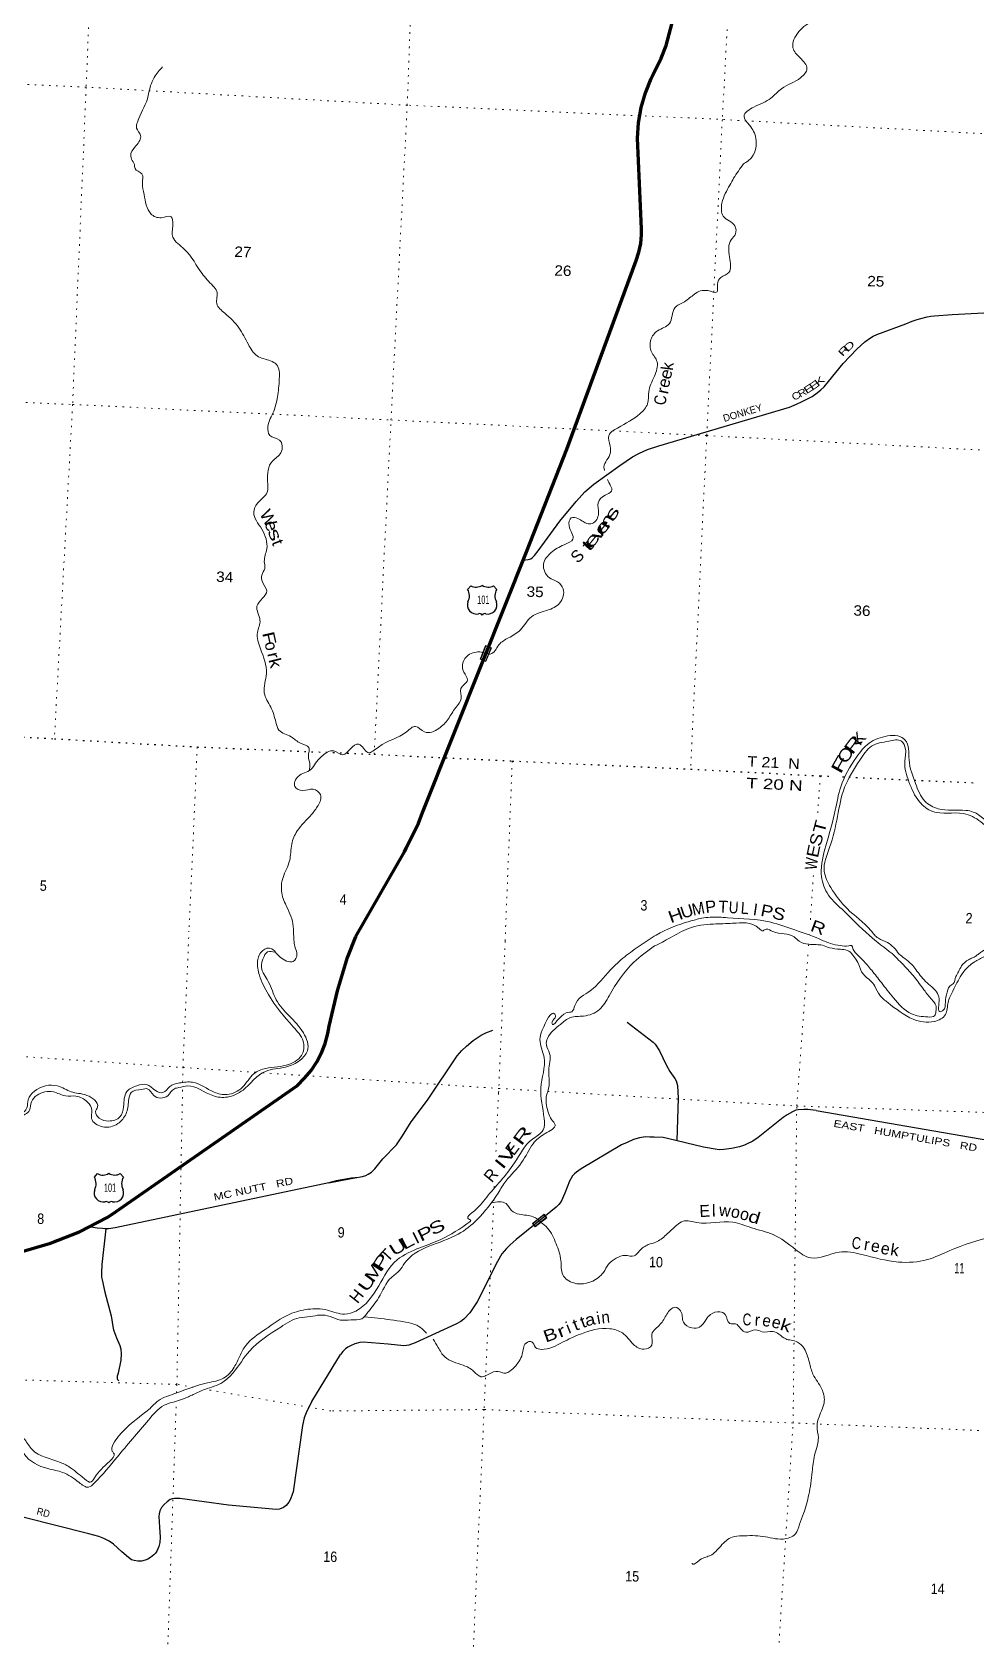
# Model space of a CAD drawing. Header units: feet. Extents: x -751810 to -497223, y -177792 to 12311.
# Drawn here: x -736093 to -720252, y -91709 to -64739 of the extents above; entities that cross this region are included whole.
import ezdxf
from ezdxf.enums import TextEntityAlignment as Align

# ---------------------------------------------------------------- set-up
doc = ezdxf.new("R2010")
doc.units = ezdxf.units.FT
doc.header["$LTSCALE"] = 80
doc.linetypes.add('DOTTED', pattern=[1.5, 0.3, -1.2])
for name, color, linetype, lineweight in [('16', 7, 'Continuous', 25), ('20', 7, 'Continuous', 70), ('29', 7, 'Continuous', 25), ('31', 7, 'Continuous', 13), ('39', 7, 'Continuous', 13), ('57', 7, 'Continuous', 13), ('6', 7, 'DOTTED', 25), ('7', 7, 'DOTTED', 13)]:
    doc.layers.add(name, color=color, linetype=linetype, lineweight=lineweight)
doc.layers.add('30', color=7, linetype='Continuous')
doc.layers.add('41', color=7, linetype='Continuous')

msp = doc.modelspace()

# ---------------------------------------------------------------- linework, layer by layer
at = {"layer": '16'}
for p, q in [((-728782.38, -74089.15), (-728731.07, -74030.39)), ((-728539.31, -74024.42), (-728539.59, -74024.62)), ((-728347.22, -74030.3), (-728295.83, -74089.15)), ((-735048.45, -83957.75), (-734997.14, -83898.99)), ((-734805.38, -83893.02), (-734805.66, -83893.22)), ((-734613.29, -83898.9), (-734561.9, -83957.75))]:
    msp.add_line(p, q, dxfattribs=at)
for centre, radius, start, end in [((-728975.36, -74199.78), 222.05, 332.97043, 29.75871), ((-728639.99, -73872.73), 182.07, 239.97227, 303.45418), ((-728438.21, -73873.23), 181.52, 236.33975, 300.08743), ((-728438.22, -73872.73), 182.07, 236.54582, 236.59441), ((-728102.86, -74199.78), 222.05, 150.24129, 207.02957), ((-728636.17, -74354.68), 151.42, 159.09177, 283.81923), ((-728442.05, -74354.68), 151.42, 256.18077, 20.90823), ((-735241.43, -84068.38), 222.05, 332.97043, 29.75871), ((-734906.06, -83741.33), 182.07, 239.97227, 303.45418), ((-734704.28, -83741.83), 181.52, 236.33975, 300.08743), ((-734704.29, -83741.33), 182.07, 236.54582, 236.59441), ((-734368.93, -84068.38), 222.05, 150.24129, 207.02957), ((-734902.24, -84223.28), 151.42, 159.09177, 283.81923), ((-734708.12, -84223.28), 151.42, 256.18077, 20.90823)]:
    msp.add_arc(centre, radius, start, end, dxfattribs=at)
for centre, major_axis, start_param, end_param in [((-728580.83, -74553.5), (-19.56, 51.67), 4.95877769, 6.28318531), ((-728497.38, -74553.5), (19.56, 51.67), 0, 1.32637542), ((-734846.9, -84422.1), (-19.56, 51.67), 4.95877769, 6.28318531), ((-734763.45, -84422.1), (19.56, 51.67), 0, 1.32637542)]:
    msp.add_ellipse(centre, major_axis=major_axis, ratio=0.929097, start_param=start_param, end_param=end_param, dxfattribs=at)
at = {"layer": '20'}
for points in [[(-730657.78, -79917.38), (-729845.65, -78495.96), (-729813.54, -78434.48), (-729610.27, -78017.15), (-729538.21, -77836.17), (-728523.74, -75287.2), (-727797, -73461.18), (-727118.31, -71739.15), (-725953.45, -68571.53), (-725908.58, -68432.22), (-725878.52, -68288.99), (-725863.59, -68143.4), (-725862.19, -68043.08), (-725931.84, -66518.85), (-725913.61, -66260.64), (-725868.48, -66005.75), (-725796.96, -65756.97), (-725699.83, -65517.04), (-725671.9, -65459.22), (-725535.94, -65177), (-725452.46, -64964.51), (-725425.98, -64879.37), (-725197.03, -64003.44)], [(-738354.96, -86040.82), (-738318.13, -86006.98), (-738121.22, -85860.85), (-737910.12, -85736.1), (-737687.14, -85634.11), (-737454.71, -85555.97), (-737452.96, -85555.49), (-735784.92, -85068.2), (-735298, -84875.85), (-734833.86, -84633.66), (-734754.03, -84585.53), (-731640.74, -82419.54), (-731518.82, -82299.71), (-731410.09, -82167.8), (-731315.74, -82025.24), (-731236.81, -81873.6), (-731174.17, -81714.55), (-731128.49, -81549.81), (-731105.59, -81422.99), (-730968.59, -80833.06), (-730799.94, -80273.82), (-730657.78, -79917.38)]]:
    msp.add_lwpolyline(points, dxfattribs=at)
at = {"layer": '29'}
for p, q in [((-722934.57, -82838.63), (-719728.56, -83394.11)), ((-731114.92, -84051.37), (-734700.58, -84809.58)), ((-731396.7, -87726.61), (-730915.74, -86936.77))]:
    msp.add_line(p, q, dxfattribs=at)
for points in [[(-727853.09, -73603.28), (-727767.87, -73591.34), (-727723.83, -73577.04), (-727691.68, -73555.61), (-727660.74, -73522.26), (-727600.03, -73443.66), (-727238.17, -72948.22), (-726962.01, -72614.75), (-726813.21, -72455.17), (-726666.8, -72328.92), (-726228.75, -72014.51), (-726018.06, -71869.22), (-725895.45, -71804.9), (-725765.7, -71745.36), (-725571.68, -71681.05), (-723381.44, -71033.17), (-723262.4, -70985.54), (-723165.98, -70940.28), (-723000.52, -70852.14), (-722917.2, -70794.99), (-722856.49, -70744.97), (-722800.54, -70692.57), (-722724.36, -70604.42), (-722476.77, -70299.54), (-722248.22, -70061.35), (-722113.72, -69937.51), (-722020.87, -69868.44), (-721978.02, -69842.24), (-721914.93, -69813.63), (-721429.26, -69632.6), (-721319.75, -69589.74), (-721253.59, -69568.88), (-721198.34, -69551.63), (-721070.28, -69518.86), (-721005.5, -69506.38), (-720943.6, -69499.22), (-720648.39, -69480.16), (-717247.47, -69298.94)], [(-726107.2, -81354.19), (-725667.55, -81691.83), (-725632.92, -81726.48), (-725563.67, -81835.36), (-725449.89, -82072.92), (-725390.53, -82186.75), (-725306.44, -82300.58), (-725281.71, -82340.18), (-725261.92, -82419.36), (-725247.08, -82632.18), (-725272.35, -83345.32)], [(-731114.92, -84051.37), (-730740.34, -83983.32), (-730547.42, -83948.68), (-730494.24, -83932.59), (-730453.43, -83909.09), (-730399.02, -83874.44), (-730339.66, -83820), (-730206.1, -83651.73), (-729978.56, -83414.17), (-729874.68, -83265.69), (-729731.22, -83028.13), (-729454.21, -82666.84), (-728959.54, -81919.51), (-728882.87, -81832.9), (-728801.25, -81761.14), (-728692.42, -81667.1), (-728623.17, -81617.61), (-728553.92, -81573.06), (-728479.72, -81538.43), (-728357.86, -81492.82)], [(-722934.57, -82838.63), (-723074.25, -82823.96), (-723142.26, -82825.2), (-723235.02, -82828.9), (-723274.59, -82836.34), (-723327.76, -82859.84), (-723418.05, -82910.58), (-723488.53, -82958.83), (-723904.05, -83295.38), (-723996.81, -83356), (-724101.92, -83404.26), (-724136.56, -83421.58), (-724216.93, -83447.57), (-724354.2, -83478.5), (-724485.3, -83495.82), (-724547.13, -83498.29), (-724596.58, -83493.34), (-724824.13, -83453.75), (-725427.66, -83307.75), (-725501.82, -83295.38), (-725652.73, -83285.47), (-725724.46, -83285.47), (-725798.88, -83284.3), (-725896.35, -83299.09), (-725999.25, -83328.84), (-726105.35, -83374.56), (-726199.3, -83414.16), (-726878.27, -83821.23), (-726956.15, -83874.43), (-726989.57, -83902.89), (-727021.72, -83937.54), (-727074.87, -84027.86), (-727149.07, -84225.83), (-727213.37, -84369.35), (-727250.51, -84416.37), (-727297.47, -84463.39), (-727475.55, -84606.91), (-727969.87, -85005.06)], [(-734700.58, -84809.58), (-734813.91, -84824.69), (-734870.8, -84824.69), (-734912.85, -84822.21), (-735001.89, -84814.79), (-735001.89, -84814.79), (-735143, -84794.97)], [(-734858.75, -84824.69), (-734922.83, -85424.82), (-734931.49, -85562.16), (-734926.54, -85636.4), (-734917.89, -85682.18), (-734873.37, -85890.05), (-734769.49, -86285.99), (-734749.7, -86392.39), (-734739.81, -86464.16), (-734727.44, -86523.55), (-734675.5, -86657.18), (-734623.56, -86785.86), (-734606.25, -86845.25), (-734600.06, -86923.19), (-734606.25, -87028.37), (-734650.77, -87246.13), (-734664.37, -87301.81), (-734665.61, -87320.37), (-734664.67, -87342.95), (-734659.43, -87353.78), (-734652.3, -87362.74), (-734635.93, -87374.81)], [(-727969.87, -85005.06), (-728066.71, -85094.43), (-728129.78, -85155.06), (-728207.69, -85247.85), (-728283.13, -85372.82), (-728624.45, -86050.86), (-728676.39, -86137.47), (-728748.12, -86233.99), (-728848.28, -86341.63), (-728895.27, -86378.75), (-728980.61, -86427.01), (-729663.26, -86738.81), (-729770.84, -86777.16), (-729810.41, -86787.06), (-729856.18, -86788.3), (-730118.35, -86763.55), (-730538.82, -86728.91), (-730590.75, -86733.86), (-730677.33, -86758.6), (-730751.52, -86788.3), (-730793.57, -86810.57), (-730830.68, -86837.79), (-730880.13, -86887.29), (-730915.74, -86936.77)], [(-731396.7, -87726.61), (-731483.62, -87887.03), (-731524.44, -87999.62), (-731552.88, -88124.59), (-731713.65, -89238.16), (-731726.01, -89287.65), (-731755.69, -89361.89), (-731785.37, -89416.33), (-731827.42, -89470.78), (-731874.41, -89505.42), (-731938.72, -89530.17), (-731998.08, -89535.11), (-732121.75, -89525.22), (-732794.5, -89465.83), (-733615.65, -89351.99), (-733704.7, -89354.47), (-733740.56, -89358.2), (-733773.94, -89371.79), (-733828.36, -89406.44), (-733877.82, -89450.98), (-733919.88, -89505.43), (-733947.08, -89559.86), (-733961.92, -89611.83), (-733965.21, -89657.04)], [(-733965.21, -89657.04), (-733956.98, -89834.55), (-733942.14, -90002.83), (-733948.32, -90090.68), (-733966.88, -90156.25), (-734000.26, -90239.16), (-734022.52, -90271.33), (-734050.97, -90299.78), (-734106.62, -90340.62), (-734149.9, -90369.07), (-734195.66, -90390.11), (-734258.73, -90403.71), (-734319.32, -90404.96), (-734382.4, -90393.82), (-734428.15, -90380.21), (-734476.38, -90344.32), (-734585.21, -90245.34), (-734728.67, -90121.61), (-734801.63, -90065.93), (-734891.91, -90022.62), (-734974.76, -89989.22), (-735144.19, -89943.44), (-736227.51, -89671.23)]]:
    msp.add_lwpolyline(points, dxfattribs=at)
msp.add_arc((-730156.23, -87989.94), 4053.57, 96.41721, 103.68031, dxfattribs=at)
at = {"layer": '31'}
for p, q in [((-727696.33, -84736.32), (-727500.46, -84580.97)), ((-727500.46, -84580.97), (-727453.85, -84639.74))]:
    msp.add_line(p, q, dxfattribs=at)
msp.add_lwpolyline([(-727453.85, -84639.74), (-727649.72, -84795.09), (-727696.33, -84736.32)], dxfattribs=at)
msp.add_lwpolyline([(-727685.09, -84737.61), (-727501.75, -84592.2), (-727465.08, -84638.44), (-727648.42, -84783.85)], close=True, dxfattribs=at)
at = {"layer": '39'}
for points in [[(-724438.11, -59062.77), (-724331.73, -59485.17), (-724304.04, -59800.78), (-724297.63, -60031.52), (-724138.41, -60251.17), (-723990.86, -60338.14), (-723948.73, -60519.92), (-723983.24, -60775.38), (-723926.84, -60889.47), (-723860.58, -61130.16), (-723959.39, -61207.13), (-724020.44, -61415.63), (-723884.34, -61606.47), (-723739.43, -61773.54), (-723765.7, -61900.98), (-723802.98, -62058.13), (-723763.19, -62249.85), (-723753.07, -62368.45), (-723535.74, -62407.57), (-723360.71, -62573.61), (-723236.37, -62756.05), (-723016.6, -62903.5), (-722996.49, -63144.7), (-723052.1, -63431.55), (-722923.58, -63730.39), (-722713.03, -64278.45), (-722849.02, -64448.43), (-723223.32, -64728.96), (-723322.61, -65002.37), (-723201.81, -65170.66), (-723087.49, -65352.77), (-723190.69, -65501.77), (-723513.73, -65687.74), (-723691.46, -65846.35), (-723979.19, -65995.38), (-724142.76, -66150.44), (-724051.49, -66301.73), (-723944.43, -66521.7), (-724010.98, -66836.26), (-724153.19, -66951.92)], [(-733905.14, -65320.65), (-734043.39, -65498.58), (-734104.06, -65634.93), (-734159.55, -65857.64), (-734326.92, -66249.11), (-734340.25, -66348.91), (-734274.16, -66473.33), (-734345.96, -66643.39), (-734434.55, -66774.82), (-734425.63, -66869.33), (-734376.58, -66963.13), (-734366.61, -67025.59), (-734251.38, -67119.53), (-734242.38, -67272.17), (-734214.61, -67463.51), (-734099.04, -67789.99), (-733926.65, -67853.71), (-733761.63, -67837.01), (-733731.93, -67970.28), (-733730.87, -68180.79), (-733535.06, -68385.59), (-733241.55, -68790.01), (-733059.83, -68996.36), (-732994.68, -69088.67), (-732993.48, -69295.18), (-732858.46, -69457.92), (-732623.84, -69702.07), (-732462.53, -69979.92), (-732318.42, -70171.02), (-732090.59, -70256.58), (-731992.27, -70315.9), (-731944.17, -70560.01), (-731976.2, -70861.66), (-732038.23, -71100.2), (-732135.12, -71361.66), (-732103.82, -71507), (-731939.98, -71586.48), (-731916.87, -71797.71), (-732059.94, -71939.4), (-732141.38, -72279.54), (-732147.4, -72461.76), (-732311.96, -72646.85), (-732373.09, -72797.22), (-732240.03, -73080.17), (-732154.78, -73413.68), (-732195.85, -73624.83), (-732189.6, -73739.3), (-732239.52, -73853.94), (-732229.2, -73966.53), (-732155.96, -74117.24), (-732318.83, -74372.55), (-732268.47, -74608.72), (-732311.41, -74815.8), (-732260.3, -75090.08), (-732161.67, -75504.21), (-732196.49, -75829.83), (-732088.09, -76069.88), (-732002.19, -76323.23), (-731950.39, -76455.21), (-731745.47, -76566.09), (-731590.63, -76675.35), (-731448.55, -76746.11), (-731455.52, -76896.23), (-731433.31, -77013.21), (-731440.38, -77137.96)], [(-724153.19, -66951.92), (-724317.54, -67191.15), (-724381.49, -67305.34), (-724513.82, -67607.74), (-724490.98, -67826.98), (-724297.86, -67991.6), (-724286.13, -68122.28), (-724357.69, -68224.19), (-724389.32, -68513.83), (-724399.92, -68774.08), (-724530.99, -68856.02), (-724590.86, -68968.34), (-724597.17, -69098.43), (-724750.91, -69077.41), (-724975.49, -69136.28), (-725142.14, -69263.17), (-725306, -69366.1), (-725397.01, -69631.76), (-725595.52, -69751.61), (-725706.73, -69900.35), (-725695.45, -70105.18), (-725602.7, -70272.56), (-725648.77, -70513.62), (-725707.3, -70646.03), (-725743.72, -70777.15), (-725762.36, -70977), (-725890.2, -71143.24), (-726265.18, -71383.65), (-726411.74, -71509.19), (-726391.51, -71686.25), (-726396.21, -71828.42), (-726492.43, -72069.86), (-726482.92, -72098.94)], [(-726434.32, -72247.61), (-726434.14, -72248.15), (-726366.36, -72442.78), (-726477, -72513.36), (-726591.43, -72637.94), (-726585.36, -72818.55), (-726691.16, -72985.51), (-726779.45, -72986.65), (-726842.57, -72954.54), (-726933.15, -72903.49), (-727043.14, -72893.91), (-727079.5, -73023.03), (-727014.78, -73249.64), (-727162.28, -73343.08), (-727381.22, -73474.29), (-727508.05, -73670.63), (-727411.21, -73896.28), (-727275.08, -73964.84), (-727178.68, -74082.22), (-727238.77, -74322.83), (-727441.29, -74442.55), (-727711.67, -74552.05), (-727897.39, -74770.53), (-728096.43, -74906.4), (-728258.75, -75023.41), (-728402.22, -75177.12), (-728425.1, -75178.19)], [(-717392.62, -73875.17), (-717428.21, -73874.67), (-717484.32, -73879.6), (-717641.2, -73948.54), (-717796.95, -74109.87), (-718069.95, -74602.16), (-718174.96, -74927.5), (-718158.6, -75342.97), (-718054.24, -75705.17), (-718011.52, -76051.34), (-717975.13, -76467.46), (-717989.5, -76841.85), (-717994.97, -77068.19), (-717967.43, -77145.25), (-718020.46, -77354.01), (-718232.98, -77533.54), (-718512.53, -77556.55), (-718671.59, -77393.03), (-718793.51, -77076.37), (-718807.51, -76953.63), (-718911.03, -76505.27), (-718896.35, -76243.14), (-718947.57, -76033.01), (-719123.63, -75776.73), (-719345.36, -75749.49), (-719559.36, -75912.94), (-719661.2, -76142.17), (-719735.38, -76384.31), (-719819.09, -76732.4), (-719880.73, -76958.92), (-719879.41, -77101.28), (-719844.85, -77208.65), (-719876.78, -77386.02), (-719855.77, -77539.04), (-719815.44, -77714.75), (-719835.29, -77890.51), (-719938.77, -77987.38), (-720009.36, -77999.12), (-720119.77, -77941.42), (-720294.58, -77829.5), (-720418.01, -77801.45), (-720884.5, -77776.29), (-721106.87, -77646.8), (-721265.57, -77351), (-721372.75, -76952.62), (-721441.98, -76619.63), (-721564.08, -76551.52), (-721734.58, -76552), (-722045.56, -76676.22), (-722253.79, -76908.01), (-722520.97, -77406.5), (-722612.2, -77800.44), (-722770.23, -78394.68), (-722846.08, -78869.3), (-722748.27, -79187.19), (-722498.61, -79461.89), (-722039.8, -79901.74), (-721656.81, -80205.78)], [(-717653.11, -74092.34), (-717978.78, -74635.18), (-718105.94, -75023.95), (-718029.19, -75493.5), (-717959.64, -75816.49), (-717927.22, -76110.2), (-717900.11, -76321.56), (-717933.6, -76849.68), (-717890.99, -77077.57), (-717903.13, -77323.74), (-718041.38, -77501.67), (-718202.89, -77654.79), (-718534.2, -77666.1), (-718743.9, -77456.84), (-718840.91, -77114.92), (-718981.85, -76402.74), (-719009.29, -76018.98), (-719100.36, -75861.68), (-719243.16, -75812.94), (-719418.71, -75905.47), (-719589.48, -76096.38), (-719715.99, -76465.13), (-719778.93, -76791.83), (-719736.39, -77021.73), (-719787.94, -77246.57), (-719760.84, -77822.76), (-719831.84, -78028.93), (-720020.35, -78088.97), (-720169.71, -77995.92), (-720311.12, -77905.14), (-720459.93, -77856.21), (-720982.19, -77819.23), (-721199.49, -77657.83), (-721374.91, -77321.39), (-721446.27, -76992.33), (-721433.05, -76774.27), (-721502.81, -76639.7), (-721713.39, -76638.89), (-722001, -76723.77), (-722199.34, -76959.89), (-722455.05, -77414.65), (-722573.44, -77901.93), (-722707.11, -78426.8), (-722798.34, -78820.74), (-722687.13, -79096.97), (-722414, -79450.61), (-722014.98, -79818.35), (-721888.92, -79948.73), (-721734.83, -80019.88), (-721543.51, -80209.25)], [(-728425.1, -75178.19), (-728551.56, -75144.21), (-728776, -75199.08), (-728862.38, -75324.57), (-728847.44, -75479.4), (-728785.69, -75613.7), (-728896.71, -75756.44), (-728890.24, -75925.03), (-728983.49, -76076.36), (-729110.25, -76270.7), (-729265.81, -76426.01), (-729506.42, -76484.36), (-729655.78, -76391.32), (-729807.21, -76482.62), (-730281.03, -76739.88), (-730456.51, -76830.4), (-730608.36, -76691.17), (-730751.25, -76766.72), (-730879.05, -76870.82), (-731029.26, -76803.81), (-731237, -76899.3), (-731334.94, -77010.39), (-731416.65, -77115.98), (-731627.05, -77231.44), (-731682.83, -77402.02), (-731552.64, -77468.38), (-731377.41, -77446), (-731254.1, -77538.2), (-731294.18, -77719.32), (-731403.45, -77870.12), (-731645.26, -78146.93), (-731734.81, -78368.54), (-731772.12, -78647.96), (-731881.7, -78929.06), (-731910.22, -79124.58), (-731842.22, -79373.34), (-731765.43, -79538.2), (-731716.76, -79704.16), (-731704.28, -79883.75)], [(-725888.59, -80070.48), (-725615.7, -79894.01), (-725059.35, -79664.43), (-724852.91, -79613.97), (-724710.68, -79595.62), (-724418.75, -79604.08), (-723693.18, -79679.73), (-723288.29, -79809.13), (-722884.07, -79958.55), (-722694.04, -80034.87), (-722528.81, -80072.3), (-722382.48, -80075.05), (-722332.33, -80074.67), (-722319.76, -80119.18), (-722298.56, -80152.92), (-722276.18, -80185.87)], [(-725648.29, -80078.19), (-725382.6, -79941.66), (-725074.51, -79783.27), (-724656.93, -79710.62), (-724335.57, -79696.99), (-723889.23, -79785.63), (-723824.23, -79821.82), (-723809.94, -79814.26), (-723769.28, -79797.54), (-723658.2, -79835.22), (-723300.21, -79927.01), (-723216.37, -79999.89), (-723057.55, -80049.14), (-722933.39, -80055.17), (-722827.47, -80066.63), (-722710.45, -80106.5), (-722524.78, -80132.57), (-722411.17, -80154.3), (-722356.71, -80183.39)], [(-736758.22, -82666.35), (-736631.87, -82865.2), (-736462.57, -82920.62), (-736181.44, -82795.88), (-736160.65, -82658.02), (-736055.59, -82515.81), (-735666.92, -82427.24), (-735438.34, -82525.9), (-735174.89, -82585.17), (-734994.32, -82779.07), (-735027.97, -82858.56), (-734966.04, -82969.98), (-734810.61, -83017.11), (-734618.76, -82946.73), (-734559.23, -82775.57), (-734504.07, -82522.17), (-734333.71, -82423.31), (-734170.91, -82402.46), (-734024.58, -82503.51), (-733899.01, -82540.04), (-733782.67, -82436.12), (-733621.12, -82377.16), (-733400.37, -82365.46), (-733038.81, -82530.85), (-732819.09, -82571.22), (-732566.17, -82453.94), (-732371.14, -82223.32), (-732172.88, -82133.03), (-731782.65, -82066.53), (-731554.47, -81882.65), (-731544.35, -81676.46), (-731711.91, -81432.72), (-732126.19, -80893.59), (-732278.13, -80570), (-732309.5, -80332.94), (-732221.71, -80152.31), (-732068.85, -80127.26), (-732015.7, -80176.39), (-732111.77, -80168.5), (-732199.65, -80252.94), (-732245.44, -80438.39), (-732129.82, -80673.1), (-731995.6, -80980.31), (-731539.6, -81538.29), (-731471.35, -81836.19), (-731592.77, -81994.11), (-731837.67, -82111.54), (-732177.89, -82183.02), (-732366.96, -82315.58), (-732552.98, -82496.28), (-732815.92, -82613.36), (-733062.04, -82590.5), (-733483.77, -82425.94), (-733630.69, -82455.12), (-733705.24, -82473.7), (-733817.84, -82591.72), (-733938.91, -82631.43), (-734052.26, -82585.13), (-734160.32, -82474.8), (-734252.74, -82485.01), (-734432.17, -82535.6), (-734473.03, -82675.07), (-734517.49, -82894.61), (-734653.09, -83060.28), (-734912.72, -83111.29), (-735096.41, -82973.44), (-735089.7, -82837.31), (-735165.14, -82699.58), (-735357.57, -82597.62), (-735533.92, -82594.16), (-735737.04, -82526.06), (-736010.85, -82584.82), (-736103.22, -82693.22), (-736138.11, -82834.8), (-736308.71, -82945.67), (-736555.9, -82976.9), (-736738.2, -82869.13), (-736803.26, -82713.56), (-736863.79, -82632.22), (-736901.91, -82633.48), (-736952.76, -82670.56), (-737013.34, -82793.6), (-737155.93, -82907.03), (-737325.46, -82863.63), (-737747.57, -82819.29), (-737979.18, -82872.86), (-738210.83, -82928.44), (-738486.37, -82872.94), (-738611.76, -82726.21), (-738705.99, -82626.18), (-739013.28, -82554.03), (-739175.6, -82550.85), (-739282.21, -82568.8), (-739375.64, -82528.9), (-739425.45, -82513.89), (-739523.79, -82620.17), (-739720.51, -82834.73)], [(-725648.29, -80078.19), (-725993.03, -80350.52), (-726407.16, -80913.49), (-726572.18, -81146.7), (-726836.92, -81253.73), (-727057.95, -81279.45), (-727226.62, -81394.37), (-727443.82, -81630.57), (-727461.92, -81734.42), (-727406.72, -81881.78), (-727420.39, -82166.05), (-727415.42, -82420.63), (-727463.45, -82618.06), (-727424.66, -82885.33), (-727374.63, -82990.51), (-727314.22, -83077.85), (-727481.57, -83226.86), (-727685.43, -83397.2), (-727876.16, -83714.07), (-728140.92, -84023.48), (-728271.23, -84225.31), (-728624.9, -84671.24), (-728940.49, -84915.53), (-729842.31, -85404.82), (-729926.94, -85527.4), (-730063.51, -85640.94), (-730276.81, -85983.42), (-730456.05, -86226.38), (-730560.44, -86334.54), (-730741.27, -86355.04), (-730915.73, -86357.63), (-731090.96, -86298.09), (-731260.85, -86272.72), (-731421.77, -86299.63), (-731608.61, -86320.01), (-731920.4, -86474.2), (-732443.61, -86876.73), (-732719.5, -87242.03), (-732893.06, -87400.94), (-733194.16, -87521.28), (-733388.29, -87605.64), (-733471.24, -87644.09), (-733600.61, -87697.66), (-733877.06, -87788.43), (-734142.62, -88037.71), (-734666.13, -88656.64), (-735053.79, -89097.89), (-735145.28, -89162.23), (-735306.09, -89082.93), (-735581.41, -88915.23), (-735828.7, -88850.27), (-736232.64, -88597.89), (-736325.07, -88507.91), (-736353.21, -88511.37), (-736352.28, -88565.49), (-736427.39, -88511.92), (-736555.14, -88383.17), (-737247.12, -87493.95), (-737507.87, -87198.29), (-737777.32, -86836.33), (-737878.18, -86666.04), (-738058.18, -86644.47), (-738275.76, -86698.32), (-738544.65, -86913.47), (-738813.67, -87134.63), (-739018.26, -87240.83), (-739195.73, -87193.27), (-739365.63, -87117.47)], [(-734114.71, -87843.88), (-733975.78, -87712.35), (-733678.54, -87583.92), (-733147.84, -87409.97), (-732881.69, -87333.03), (-732701.6, -87148.2), (-732609.68, -86961.65), (-732505.9, -86783.34), (-732183.83, -86515.13), (-731769.77, -86258.74), (-731463.42, -86176.58), (-731136.94, -86190.99), (-730847.61, -86258.78), (-730658.12, -86206.39), (-730274.79, -85781.08), (-729967.48, -85348.27), (-729586.52, -85143.33), (-728794.71, -84742.05), (-728733.23, -84675.13), (-728751.19, -84670.77), (-728778.73, -84644.18), (-728712.89, -84559.31), (-728463.03, -84293.69), (-727996.56, -83719.73), (-727695.94, -83320.85), (-727514.44, -83166.11), (-727498.64, -82976.05), (-727554.49, -82457.98), (-727500.21, -81946.07), (-727570.5, -81650.13), (-727529.24, -81490.64), (-727317.46, -81224.27), (-727306.2, -81262.57), (-727366.18, -81355.57), (-727366.7, -81381.61), (-727126.53, -81199.96), (-727031.95, -81181.78), (-726983.71, -81074.52), (-726726.28, -80831.09), (-726386.54, -80481.07), (-726145.58, -80259.36), (-725888.59, -80070.48)], [(-732015.7, -80176.39), (-731824.31, -80330.43), (-731710.17, -80336.67), (-731647.7, -80219.67), (-731677.57, -80108.87), (-731695.58, -80006.33), (-731704.28, -79883.75)], [(-720251.88, -80249.97), (-720203.61, -80209.26), (-720077.74, -80129.75), (-719701.05, -80019.69), (-719528.34, -80013.26), (-719145.25, -80073.8), (-719045.65, -80155.2), (-719010.23, -80236.54), (-719004.47, -80289.85)], [(-722356.71, -80183.39), (-722220.77, -80380.36), (-722145.92, -80548.14), (-722017.89, -80662.87), (-721949.47, -80750.37), (-721864.32, -80904.33), (-721728.48, -81029.22), (-721305.02, -81308.03), (-720950.92, -81345.03), (-720764.21, -81230.46), (-720718.03, -81024.98), (-720636.05, -80834.22), (-720494.33, -80562.47), (-720371.18, -80418.61), (-720273.48, -80344.38), (-720108.32, -80254.55)], [(-721656.81, -80205.78), (-721441.8, -80423.68), (-721259.45, -80629.64), (-721105.25, -80839.05), (-720972.09, -80997.96), (-720923.38, -81069.04), (-720921.56, -81179.29), (-720945, -81248.96), (-721055.66, -81268.84), (-721331.28, -81217.35), (-721636.63, -80946.86), (-721838.06, -80692.44), (-722000.36, -80486.87), (-722145.39, -80319.72), (-722276.41, -80185.53)], [(-720585.6, -80591.66), (-720587.18, -80594.72), (-720631.62, -80712.07), (-720661.99, -80727.51), (-720734.68, -80854.33), (-720764.16, -81026.08), (-720798.85, -81157.65), (-720849.42, -81180.7), (-720869.25, -80967.91), (-720993.52, -80765.1), (-721188.12, -80570.92), (-721330.75, -80383.78), (-721445.14, -80289.36), (-721543.51, -80209.25)], [(-720585.6, -80591.66), (-720542.6, -80510.99), (-720491.95, -80413.31), (-720374.38, -80308.4), (-720305.64, -80277.65), (-720251.88, -80249.97)], [(-728387.58, -84390.35), (-728138.43, -84402.25), (-728044.55, -84520.31), (-727917.45, -84580.91), (-727681.75, -84623.6), (-727546.55, -84721.91)], [(-727546.55, -84721.91), (-727442.93, -84812.63), (-727297.86, -85077.97), (-727217.22, -85358.08), (-727185.93, -85599.15), (-727002.2, -85735), (-726591.48, -85646.87), (-726503.52, -85558.42), (-726418.57, -85419.82), (-726288.29, -85320.18), (-726138.97, -85271), (-725988.83, -85281.96), (-725898.95, -85197.56), (-725750.47, -85090.26), (-725623.39, -85050.67), (-725452.55, -84927.78), (-725268.85, -84763.06), (-725167.34, -84698.92), (-724933.2, -84719.54), (-724329.7, -84715.34), (-724020.8, -84807.55), (-723656.24, -84922.9), (-723280.27, -85170.73), (-723022.51, -85314.04), (-722547.47, -85217.15), (-722169.37, -85256.62), (-721548.42, -85383), (-721066.48, -85342.35), (-720688.6, -85191.46), (-719984.49, -84966.8), (-719395.14, -84968.33), (-719198.91, -84980.2), (-719141.85, -84933.22), (-719055.82, -84740.54), (-718897.93, -84663.48), (-718609.4, -84671.14), (-718285.72, -84725.57), (-718057.9, -84862.29), (-717870.8, -84930.08), (-717770.7, -84996.54), (-717745.05, -85018.22)], [(-730515.18, -86303.1), (-730291.94, -86326.52), (-729856.44, -86385.3), (-729571.86, -86483.81), (-729475.65, -86579.82)], [(-729361.41, -86679.79), (-729279.26, -86815.59), (-729166.92, -86977.01), (-728858.22, -87114.7), (-728678.54, -87218.77), (-728560.46, -87308.15), (-728381.99, -87241.49), (-728242.35, -87225.37), (-728177.15, -87248.24), (-728045.57, -87193.62), (-727919.35, -87048.42), (-727864.95, -86930.27), (-727803.11, -86746.17), (-727705.2, -86720.24), (-727641.84, -86817.32), (-727546.94, -86849.49), (-727188.72, -86730.27), (-726887.88, -86592.54), (-726394.41, -86503.2), (-726184.86, -86574.4), (-725997.71, -86767.14), (-725826.71, -86844.73), (-725692.5, -86778.18), (-725691.29, -86599.52), (-725549.68, -86428.87), (-725438.28, -86258.94), (-725297.46, -86142.48), (-725207.93, -86200.52), (-725161.59, -86393.26), (-725017.62, -86487.76), (-724888.23, -86475.22), (-724778.9, -86345.36), (-724704.18, -86262.22), (-724549.04, -86218.65), (-724460.89, -86264.59), (-724382.16, -86414.53), (-724286.02, -86422.66), (-724201.55, -86500.57), (-724112.22, -86562.62), (-723951.16, -86521.31), (-723840.21, -86554.17), (-723657.03, -86551.96), (-723556.53, -86592.4), (-723444.06, -86673.51), (-723354.67, -86695.41), (-723243.72, -86728.26), (-723136.5, -86833.24), (-723046.28, -87072.04), (-722985.89, -87265.38), (-722837.87, -87514.67), (-722796.17, -87719.26), (-722884.14, -87980.55), (-722918.44, -88137.71), (-722896.19, -88329.42), (-722959.83, -88625.89), (-722998.55, -88907.36), (-723056.42, -89286.4), (-723143.39, -89605.97), (-723210.94, -89783.8), (-723281.78, -89947.43), (-723487.38, -90033.02), (-723827.05, -89988.38), (-724178.63, -89979.37), (-724340.66, -90000.55), (-724535.54, -90150.85), (-724704.63, -90308.28), (-724883.52, -90382.95), (-725011.39, -90443.75), (-725012.98, -90435.65)], [(-739262.93, -86994.15), (-739143.6, -87092.09), (-738962.69, -87067.59), (-738665.26, -86828.95), (-738252.89, -86556.5), (-737966.05, -86548.09), (-737716.46, -86699.26), (-737518.25, -86913.55), (-736972.2, -87681.68), (-736893.56, -87759.37), (-736765.95, -87793.93), (-736525.44, -88099.22), (-736217.96, -88363.73), (-736093.02, -88532.5), (-735616.18, -88748.23), (-735451.52, -88835.62), (-735179.12, -89049.35), (-735121.57, -89078.53), (-735047.95, -89005.83), (-734791.85, -88728.32), (-734719.16, -88601.5), (-734748.42, -88560.85), (-734731.97, -88438.94), (-734643.17, -88308.43), (-734114.71, -87843.88)]]:
    msp.add_spline(points, degree=3, dxfattribs=at)
at = {"layer": '57'}
for points in [[(-728482.49, -75032.77), (-728384.71, -75071.04), (-728475.81, -75303.85), (-728573.59, -75265.58)], [(-728477.95, -75043.12), (-728395.06, -75075.57), (-728480.34, -75293.49), (-728563.23, -75261.04)]]:
    msp.add_lwpolyline(points, close=True, dxfattribs=at)
at = {"layer": '6'}
for p, q in [((-722488.3, -77239.68), (-722458.17, -77241.02)), ((-722385.04, -77244.26), (-721385.31, -77288.68)), ((-721282.39, -77293.26), (-720257.17, -77338.81))]:
    msp.add_line(p, q, dxfattribs=at)
msp.add_lwpolyline([(-748674.46, -75964.53), (-746402.16, -76052.65), (-743740.32, -76104.9), (-741063, -76356.11), (-738645.38, -76454.57), (-735719.85, -76599.56), (-733321.59, -76737.48), (-730351.19, -76859.88), (-728034.34, -76973.11), (-725040.36, -77110.3), (-722863.89, -77222.99), (-722637.21, -77233.06)], dxfattribs=at)
at = {"layer": '7'}
for p, q in [((-733321.59, -76737.48), (-733460.55, -79826.88)), ((-728034.34, -76973.11), (-728154.38, -79997.91)), ((-722863.89, -77222.99), (-722912.81, -77933.9)), ((-722978.91, -78894.59), (-723032.42, -79672.33)), ((-723058.34, -80049.05), (-723066.03, -80160.74)), ((-723047.27, -79888.19), (-723047.5, -79891.55)), ((-728334.94, -84111.53), (-728336.33, -84141.69))]:
    msp.add_line(p, q, dxfattribs=at)
for points in [[(-734369.72, -44656.65), (-734572.65, -49645.42), (-734784, -55010.78), (-734976.26, -60344.68), (-735186.02, -65661.98), (-735414.14, -70988.7), (-735719.85, -76599.56)], [(-730351.19, -76859.88), (-730069.52, -71248.24), (-729796.7, -65965.06), (-729601.85, -60613.2), (-729439.51, -55274.32), (-729235.03, -49934.8), (-729030.19, -44887.96)], [(-723684.18, -45105.44), (-723875.65, -50172.76), (-724124.54, -55520.87), (-724224.7, -60859.76), (-724507.65, -66206.76), (-724769.11, -71510.35), (-725040.36, -77110.3)], [(-717163, -66629.79), (-719194.01, -66493.35), (-724581.82, -66201.56), (-729796.7, -65965.06), (-735186.02, -65661.98), (-740539.38, -65424.21), (-745834.49, -65244.45), (-748317.58, -65157.93)], [(-748492.64, -70458.89), (-745960.07, -70567.28), (-740753.95, -70765.4), (-735414.14, -70988.7), (-730069.52, -71248.24), (-724769.11, -71510.35), (-719451.26, -71791.07), (-717330.55, -71924.32)], [(-733566.6, -82366.38), (-733561.84, -82117.83), (-733460.55, -79826.88)], [(-728154.38, -79997.91), (-728262.64, -82544.46), (-728308.18, -83531.49)], [(-724323.43, -108851.23), (-724076.22, -104131.14), (-723793.15, -98766.5), (-723663.33, -93446.94), (-723320.18, -88085.48), (-723258.49, -82764.59), (-723066.03, -80160.74)], [(-748848.2, -81225.17), (-743930.36, -81421.71), (-738823.05, -81758.24), (-733561.84, -82117.83), (-732331.68, -82199.57)], [(-732221.52, -82206.9), (-728258.39, -82470.23), (-727551.73, -82511.83)], [(-733668.53, -87580.57), (-733663.6, -87437.94), (-733568.02, -82440.94)], [(-727438.02, -82518.53), (-723258.49, -82764.59), (-717935.58, -82945.04), (-717679.9, -82962.72)], [(-728344.99, -84329.25), (-728507.87, -87859.58), (-728748.7, -93217.04), (-729071.43, -98458.67), (-729350.27, -103711.18), (-729393.76, -104793.34)], [(-733383.44, -87486.24), (-733663.6, -87437.94), (-737218.43, -87335.04)], [(-717848.55, -88291.72), (-718286.35, -88286.32), (-723320.18, -88085.48), (-728507.87, -87859.58), (-731080.38, -87883.31), (-733190.12, -87519.57)], [(-735267.48, -125611.28), (-735338.61, -125202.84), (-735167.53, -120026.36), (-734874.77, -114880.32), (-734748.11, -108711.09), (-734630.16, -103445.58), (-734292.43, -98194.05), (-733847.49, -92754.43), (-733673.41, -87721.52)]]:
    msp.add_lwpolyline(points, dxfattribs=at)

# ---------------------------------------------------------------- texts
at = {"layer": '16', "width": 0.6}
for p in [(-728519.52, -74336.19), (-734785.58, -84204.79)]:
    msp.add_text('101', height=140, dxfattribs=at).set_placement(p, align=Align.CENTER)
at = {"layer": '30'}
for s, rotation, width, p in [('R', 47.36, 1.6, (-722427.26, -70126.05)), ('D', 44.073, 1.65, (-722338.97, -70054.06)), ('E', 33.354, 1.45, (-723028.15, -70774.88)), ('E', 35.439, 1.5, (-722933.92, -70714.22)), ('K', 38.041, 1.5, (-722839.64, -70643.38)), ('C', 27.59, 1.2, (-723244.08, -70897.19)), ('R', 28.561, 1.2, (-723139.03, -70843.57))]:
    msp.add_text(s, height=120, rotation=rotation, dxfattribs=dict(at, width=width)).set_placement(p, align=Align.CENTER)
msp.add_text('DONKEY', height=120, rotation=16.653, dxfattribs=at).set_placement((-724475.03, -71282.93))
for s, rotation, width, p in [('EAST   HUMPTULIPS   RD', 350.17, 1.25, (-722647.27, -83111.69)), ('MC NUTT   RD', 11.94, 1.25, (-733031.89, -84354.51)), ('RD', 345.895, 0.95, (-736025.74, -89618.82))]:
    msp.add_text(s, height=120, rotation=rotation, dxfattribs=dict(at, width=width)).set_placement(p)
at = {"layer": '41'}
for s, rotation, p in [('k', 82.805, (-725332.09, -70358.9)), ('S', 44.862, (-726872.08, -73603.34)), ('o', 282.157, (-732176.67, -75062.42)), ('K', 49.341, (-722140.11, -76657.85)), ('T', 357.492, (-724497.68, -79517.77)), ('I', 351.605, (-723965.61, -79563.45)), ('E', 52.807, (-727955.77, -83539.77)), ('R', 50.654, (-728315.02, -83988.81)), ('l', 1.448, (-724649.38, -84621.86)), ('E', 2.548, (-724798.82, -84625.14)), ('w', 354.947, (-724472.68, -84616.15)), ('o', 348.409, (-724303.83, -84639.65)), ('o', 347.035, (-724153.61, -84676.15)), ('T', 47.34, (-730068.31, -85336.66)), ('r', 351.318, (-722095.95, -85184.61)), ('e', 349.163, (-721952.96, -85212.02)), ('e', 348.813, (-721788.43, -85253.21)), ('H', 51.842, (-730570.62, -86017.33)), ('i', 10.761, (-726569.58, -86421.65)), ('r', 357.084, (-723924.96, -86452.94)), ('i', 21.761, (-727056.88, -86579.33)), ('e', 346.267, (-723621.55, -86491.6))]:
    msp.add_text(s, height=200, rotation=rotation, dxfattribs=at).set_placement(p, align=Align.CENTER)
for s, rotation, width, p in [('e', 75.487, 1.05, (-725392.65, -70648.89)), ('e', 74.114, 1.1, (-725360.97, -70503.87)), ('C', 82.721, 0.85, (-725450.5, -70926.63)), ('r', 78.337, 1.1, (-725411.9, -70777.96)), ('W', 297.632, 1.1, (-732217.23, -72941.56)), ('s', 60.965, 1.7, (-726277, -72865.23)), ('e', 290.887, 1.2, (-732167.65, -73060.12)), ('s', 291.792, 1.5, (-732108.1, -73207.84)), ('v', 49.906, 1.95, (-726519.27, -73203.39)), ('e', 50.922, 1.8, (-726445.16, -73104.66)), ('n', 59.911, 1.6, (-726367.46, -72993.18)), ('t', 290.805, 1.1, (-732061.6, -73337.7)), ('t', 47.876, 1.9, (-726700.75, -73420.98)), ('e', 50.894, 1.8, (-726625.36, -73323.24)), ('F', 282.567, 1.35, (-732208.96, -74932.26)), ('r', 283.43, 1.15, (-732136.3, -75221.19)), ('k', 283.998, 1.2, (-732107.08, -75350.79)), ('R', 52.835, 1.65, (-722231.48, -76756.31)), ('O', 57.201, 1.3, (-722357.37, -76922.75)), ('F', 60.649, 1.8, (-722453.76, -77078.7)), ('S', 75.167, 1.2, (-722834.1, -78317.78)), ('T', 75.103, 1.3, (-722771.24, -78103.5)), ('E', 78.261, 1.2, (-722881.85, -78504.25)), ('W', 82.353, 0.8, (-722914.68, -78710.03)), ('H', 19.887, 1.25, (-725259.6, -79656.72)), ('U', 17.85, 1.1, (-725071.94, -79590.98)), ('M', 11.647, 0.95, (-724892.83, -79547.97)), ('P', 6.929, 1.05, (-724690.01, -79515.35)), ('U', 356.493, 0.85, (-724323.68, -79530.12)), ('L', 355.58, 0.9, (-724137.32, -79540.17)), ('P', 349.09, 1.15, (-723775.81, -79589.75)), ('S', 343.162, 1.2, (-723586.1, -79632.67)), ('R', 339.547, 1.25, (-722932.62, -79860.39)), ('R', 53.237, 1.65, (-727787.25, -83317.87)), ('V', 51.857, 1.65, (-728030.54, -83631.45)), ('I', 51.318, 1.55, (-728157.77, -83795.95)), ('S', 27.502, 1.45, (-729253.32, -84883.85)), ('d', 343.163, 1.3, (-723997.59, -84725.73)), ('I', 26.09, 1.1, (-729609.35, -85065.25)), ('P', 25.678, 1.45, (-729451.75, -84989.89)), ('U', 32.445, 1.45, (-729903.1, -85217.69)), ('L', 27.488, 1.45, (-729752.79, -85133.34)), ('C', 354.986, 0.8, (-722265.15, -85164.37)), ('k', 351.533, 1.05, (-721628.86, -85277.18)), ('M', 56.792, 1.35, (-730281.77, -85615.77)), ('P', 58.52, 1.6, (-730155.54, -85434.71)), ('U', 54.335, 1.5, (-730394.25, -85787.98)), ('t', 20.329, 1.1, (-726813.53, -86479.98)), ('a', 13.382, 1.15, (-726707.29, -86444.98)), ('n', 5.382, 0.95, (-726458.48, -86407.06)), ('C', 358.7, 0.75, (-724096.23, -86446.98)), ('B', 19.14, 1.3, (-727362.85, -86697.98)), ('r', 21.24, 1.4, (-727176.87, -86634.63)), ('t', 21.602, 1.15, (-726933.43, -86526.5)), ('e', 350.186, 0.95, (-723778, -86463.87)), ('k', 342.173, 1.3, (-723471.43, -86541.75))]:
    msp.add_text(s, height=200, rotation=rotation, dxfattribs=dict(at, width=width)).set_placement(p, align=Align.CENTER)
at = {"layer": '6'}
for s, width, p in [('T 21  N', 1.15, (-724093.17, -77064.01)), ('T 20 N', 1.35, (-724110.84, -77427.43))]:
    msp.add_text(s, height=175, rotation=357.036, dxfattribs=dict(at, width=width)).set_placement(p)
at = {"layer": '7'}
for s, rotation, width, p in [('27', 358.142, 1.1, (-732700.72, -68509.82)), ('26', 358.142, 1.1, (-727329.3, -68824.89)), ('25', 358.142, 1.1, (-722077.3, -69002.8)), ('34', 358.142, 1.1, (-733006.23, -73965.13)), ('35', 358.142, 1.1, (-727795.83, -74215.17)), ('36', 358.142, 1.1, (-722309.19, -74531.76)), ('5', 358.142, 0.9, (-735966.74, -79150.66)), ('4', 358.142, 0.9, (-730934.45, -79382.85)), ('3', 358.142, 0.9, (-725885.33, -79480.77)), ('2', 358.142, 0.9, (-720427.22, -79697.01)), ('8', 358.877, 0.9, (-736009.77, -84742.13)), ('9', 358.877, 0.9, (-730966.36, -84972.01)), ('10', 358.877, 0.9, (-725740.52, -85469.58)), ('11', 358.877, 0.65, (-720614.2, -85571.74)), ('16', 358.877, 0.9, (-731208.32, -90415.16)), ('15', 358.877, 0.9, (-726139.28, -90743.69)), ('14', 358.877, 0.9, (-721011.51, -90954.25))]:
    msp.add_text(s, height=175, rotation=rotation, dxfattribs=dict(at, width=width)).set_placement(p)

doc.saveas('drawing.dxf')
